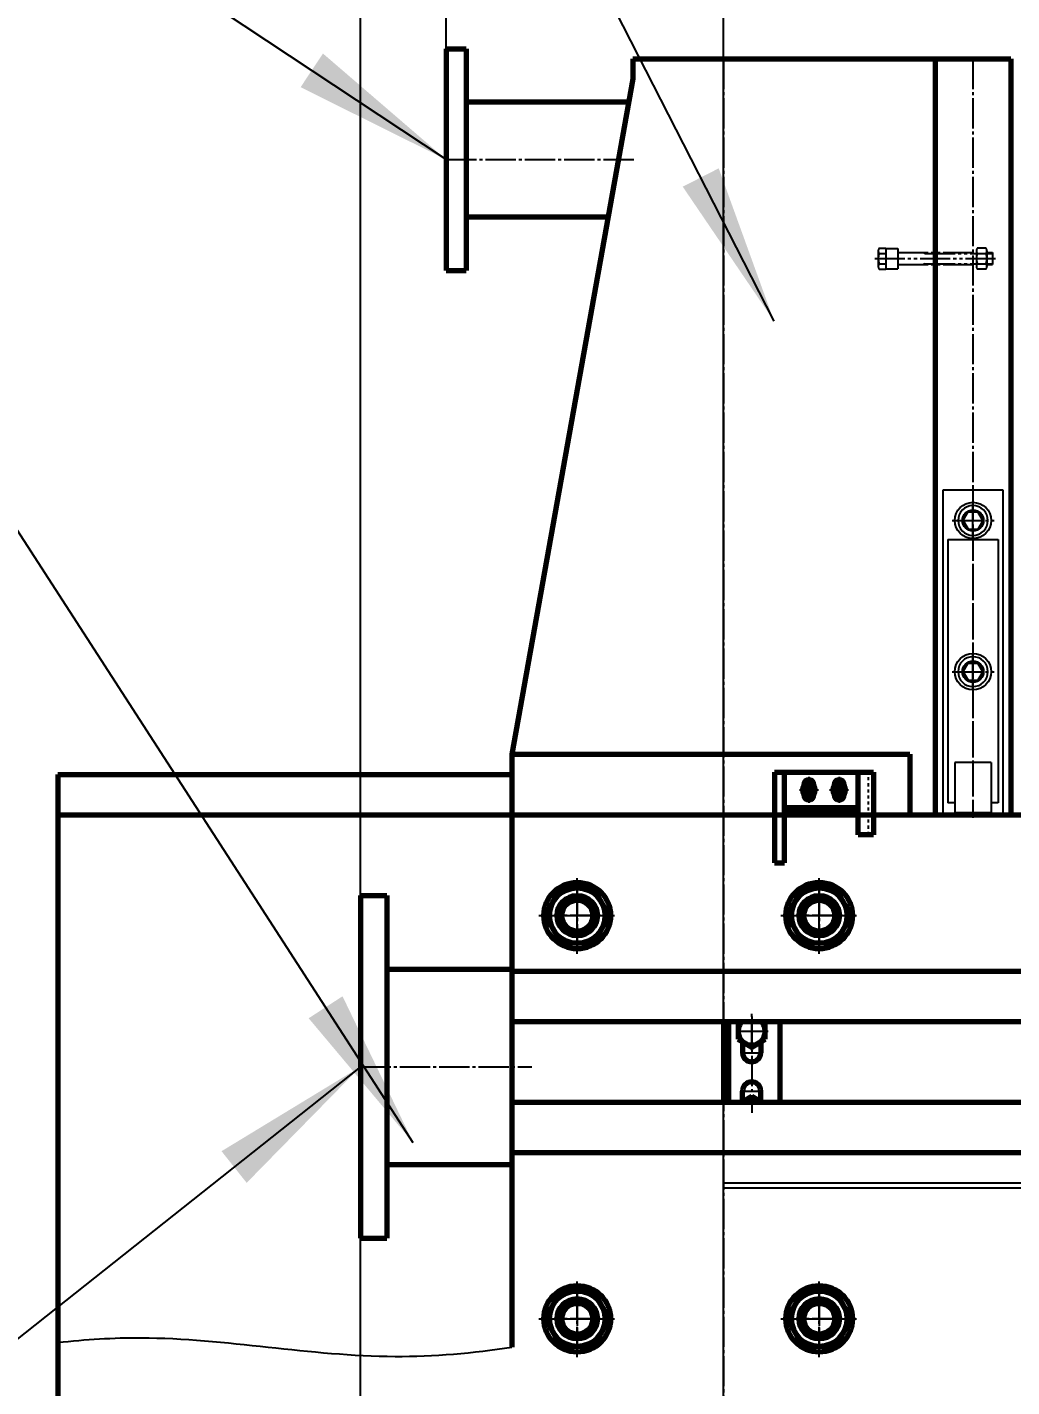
# Model space of a CAD drawing. Header units: millimetres. Extents: x -11880 to 11880, y -8400 to 8400.
# Drawn here: x -7757 to -6780, y 5032 to 6381 of the extents above; entities that cross this region are included whole.
import ezdxf

# ---------------------------------------------------------------- set-up
doc = ezdxf.new("R2010")
doc.units = ezdxf.units.MM
for name, pattern in [('EB_DASH', [6, 3, -3]), ('EB_DASHDOT', [39, 30, -3, 3, -3]), ('EB_DASHDOTDOT', [45, 30, -3, 3, -3, 3, -3])]:
    doc.linetypes.add(name, pattern=pattern)
for name, color, linetype, lineweight in [('CAXA0', 7, 'Continuous', 70), ('CAXA1', 1, 'EB_DASHDOT', 25), ('CAXA2', 6, 'EB_DASH', 25), ('CAXA3', 7, 'Continuous', 25), ('CAXA4', 3, 'Continuous', 25)]:
    doc.layers.add(name, color=color, linetype=linetype, lineweight=lineweight)
doc.styles.add('标准', font='', dxfattribs={"width": 0.667})
doc.styles.get('标准').set_extended_font_data('SimSun')
doc.dimstyles.new('标准', dxfattribs={"dimscale": 40, "dimtxt": 7, "dimasz": 4, "dimexe": 2, "dimexo": 0, "dimtad": 1, "dimdec": 1, "dimzin": 12, "dimdsep": 46, "dimtxsty": '标准', "dimcen": 0, "dimdle": 6, "dimaunit": 1, "dimazin": 2, "dimtfac": 1, "dimtdec": 3, "dimtmove": 0, "dimatfit": 3, "dimfxl": 1, "dimtolj": 1, "dimtzin": 0, "dimarcsym": 0})

# ---------------------------------------------------------------- blocks, each defined once
blk = doc.blocks.new('CAXBLOCK43', base_point=(-7211, 5499.2))
at = {"layer": 'CAXA0'}
for radius in [33, 19.5]:
    blk.add_circle((-7211, 5499.2), radius, dxfattribs=at)
at = {"layer": 'CAXA1', "color": 1, "linetype": 'EB_DASHDOT', "lineweight": 25}
for p, q in [((-7211, 5461.2), (-7211, 5537.2)), ((-7249, 5499.2), (-7173, 5499.2))]:
    blk.add_line(p, q, dxfattribs=at)
blk = doc.blocks.new('CAXBLOCK44', base_point=(-7211, 5499.2))
at = {"layer": 'CAXA0'}
for p, q in [((-7242.8, 5499.2), (-7226.9, 5526.7)), ((-7195.2, 5526.7), (-7226.9, 5526.7)), ((-7179.3, 5499.2), (-7195.2, 5526.7)), ((-7242.8, 5499.2), (-7226.9, 5471.7)), ((-7179.3, 5499.2), (-7195.2, 5471.7)), ((-7195.2, 5471.7), (-7226.9, 5471.7))]:
    blk.add_line(p, q, dxfattribs=at)
for radius in [27.5, 15.3]:
    blk.add_circle((-7211, 5499.2), radius, dxfattribs=at)
at = {"layer": 'CAXA1', "linetype": 'EB_DASHDOT', "lineweight": 25}
for p, q in [((-7211, 5529.7), (-7211, 5468.7)), ((-7245.8, 5499.2), (-7176.3, 5499.2))]:
    blk.add_line(p, q, dxfattribs=at)
at = {"layer": 'CAXA3'}
blk.add_arc((-7211, 5499.2), 18, 260, 90, dxfattribs=at)
blk = doc.blocks.new('CAXBLOCK45', base_point=(-6971, 5499.2))
at = {"layer": 'CAXA0'}
for radius in [33, 19.5]:
    blk.add_circle((-6971, 5499.2), radius, dxfattribs=at)
at = {"layer": 'CAXA1', "color": 1, "linetype": 'EB_DASHDOT', "lineweight": 25}
for p, q in [((-6971, 5461.2), (-6971, 5537.2)), ((-7009, 5499.2), (-6933, 5499.2))]:
    blk.add_line(p, q, dxfattribs=at)
blk = doc.blocks.new('CAXBLOCK46', base_point=(-6971, 5499.2))
at = {"layer": 'CAXA0'}
for p, q in [((-7002.8, 5499.2), (-6986.9, 5526.7)), ((-6955.2, 5526.7), (-6986.9, 5526.7)), ((-6939.3, 5499.2), (-6955.2, 5526.7)), ((-7002.8, 5499.2), (-6986.9, 5471.7)), ((-6939.3, 5499.2), (-6955.2, 5471.7)), ((-6955.2, 5471.7), (-6986.9, 5471.7))]:
    blk.add_line(p, q, dxfattribs=at)
for radius in [27.5, 15.3]:
    blk.add_circle((-6971, 5499.2), radius, dxfattribs=at)
at = {"layer": 'CAXA1', "linetype": 'EB_DASHDOT', "lineweight": 25}
for p, q in [((-6971, 5529.7), (-6971, 5468.7)), ((-7005.8, 5499.2), (-6936.3, 5499.2))]:
    blk.add_line(p, q, dxfattribs=at)
at = {"layer": 'CAXA3'}
blk.add_arc((-6971, 5499.2), 18, 260, 90, dxfattribs=at)
blk = doc.blocks.new('CAXBLOCK47', base_point=(-7211, 5099.2))
at = {"layer": 'CAXA0'}
for radius in [33, 19.5]:
    blk.add_circle((-7211, 5099.2), radius, dxfattribs=at)
at = {"layer": 'CAXA1', "color": 1, "linetype": 'EB_DASHDOT', "lineweight": 25}
for p, q in [((-7211, 5061.2), (-7211, 5137.2)), ((-7249, 5099.2), (-7173, 5099.2))]:
    blk.add_line(p, q, dxfattribs=at)
blk = doc.blocks.new('CAXBLOCK48', base_point=(-7211, 5099.2))
at = {"layer": 'CAXA0'}
for p, q in [((-7242.8, 5099.2), (-7226.9, 5126.7)), ((-7195.2, 5126.7), (-7226.9, 5126.7)), ((-7179.3, 5099.2), (-7195.2, 5126.7)), ((-7242.8, 5099.2), (-7226.9, 5071.7)), ((-7179.3, 5099.2), (-7195.2, 5071.7)), ((-7195.2, 5071.7), (-7226.9, 5071.7))]:
    blk.add_line(p, q, dxfattribs=at)
for radius in [27.5, 15.3]:
    blk.add_circle((-7211, 5099.2), radius, dxfattribs=at)
at = {"layer": 'CAXA1', "linetype": 'EB_DASHDOT', "lineweight": 25}
for p, q in [((-7211, 5129.7), (-7211, 5068.7)), ((-7245.8, 5099.2), (-7176.3, 5099.2))]:
    blk.add_line(p, q, dxfattribs=at)
at = {"layer": 'CAXA3'}
blk.add_arc((-7211, 5099.2), 18, 260, 90, dxfattribs=at)
blk = doc.blocks.new('CAXBLOCK49', base_point=(-6971, 5099.2))
at = {"layer": 'CAXA0'}
for radius in [33, 19.5]:
    blk.add_circle((-6971, 5099.2), radius, dxfattribs=at)
at = {"layer": 'CAXA1', "color": 1, "linetype": 'EB_DASHDOT', "lineweight": 25}
for p, q in [((-6971, 5061.2), (-6971, 5137.2)), ((-7009, 5099.2), (-6933, 5099.2))]:
    blk.add_line(p, q, dxfattribs=at)
blk = doc.blocks.new('CAXBLOCK50', base_point=(-6971, 5099.2))
at = {"layer": 'CAXA0'}
for p, q in [((-7002.8, 5099.2), (-6986.9, 5126.7)), ((-6955.2, 5126.7), (-6986.9, 5126.7)), ((-6939.3, 5099.2), (-6955.2, 5126.7)), ((-7002.8, 5099.2), (-6986.9, 5071.7)), ((-6939.3, 5099.2), (-6955.2, 5071.7)), ((-6955.2, 5071.7), (-6986.9, 5071.7))]:
    blk.add_line(p, q, dxfattribs=at)
for radius in [27.5, 15.3]:
    blk.add_circle((-6971, 5099.2), radius, dxfattribs=at)
at = {"layer": 'CAXA1', "linetype": 'EB_DASHDOT', "lineweight": 25}
for p, q in [((-6971, 5129.7), (-6971, 5068.7)), ((-7005.8, 5099.2), (-6936.3, 5099.2))]:
    blk.add_line(p, q, dxfattribs=at)
at = {"layer": 'CAXA3'}
blk.add_arc((-6971, 5099.2), 18, 260, 90, dxfattribs=at)
blk = doc.blocks.new('CAXBLOCK52', base_point=(-6956.3, 5618.9))
at = {"layer": 'CAXA0', "linetype": 'Continuous', "lineweight": 70}
for p, q in [((-7015.3, 5641.4), (-6917.3, 5641.4)), ((-7015.3, 5641.4), (-7015.3, 5551.4)), ((-7005.3, 5551.4), (-7005.3, 5641.4)), ((-6932.3, 5579.4), (-6932.3, 5641.4)), ((-6917.3, 5641.4), (-6917.3, 5579.4)), ((-6986.3, 5628.9), (-6986.3, 5618.9)), ((-6976.3, 5628.9), (-6976.3, 5618.9)), ((-6956.3, 5628.9), (-6956.3, 5618.9)), ((-6946.3, 5628.9), (-6946.3, 5618.9)), ((-7005.3, 5606.4), (-6932.3, 5606.4)), ((-7005.3, 5601.4), (-6932.3, 5601.4)), ((-6917.3, 5579.4), (-6932.3, 5579.4)), ((-7015.3, 5551.4), (-7005.3, 5551.4))]:
    blk.add_line(p, q, dxfattribs=at)
at = {"layer": 'CAXA0', "linetype": 'EB_DASH', "lineweight": 25}
blk.add_line((-6922.3, 5579.4), (-6922.3, 5641.4), dxfattribs=at)
at = {"layer": 'CAXA0', "linetype": 'Continuous', "lineweight": 70}
for centre, start, end in [((-6981.3, 5628.9), 0, 180), ((-6951.3, 5628.9), 0, 180), ((-6981.3, 5618.9), 180, 0), ((-6951.3, 5618.9), 180, 0)]:
    blk.add_arc(centre, 5, start, end, dxfattribs=at)
at = {"layer": 'CAXA1', "linetype": 'EB_DASHDOT', "lineweight": 25}
for p, q in [((-6981.3, 5636.9), (-6981.3, 5610.9)), ((-6951.3, 5636.9), (-6951.3, 5610.9))]:
    blk.add_line(p, q, dxfattribs=at)
blk = doc.blocks.new('CAXBLOCK53', base_point=(-6981.3, 5623.9))
at = {"layer": 'CAXA0'}
for p, q in [((-6984.8, 5623.9), (-6983, 5626.9)), ((-6983, 5626.9), (-6979.6, 5626.9)), ((-6977.8, 5623.9), (-6979.6, 5626.9)), ((-6977.8, 5623.9), (-6979.6, 5626.9)), ((-6984.8, 5623.9), (-6983, 5620.9)), ((-6983, 5620.9), (-6979.6, 5620.9)), ((-6977.8, 5623.9), (-6979.6, 5620.9))]:
    blk.add_line(p, q, dxfattribs=at)
blk.add_circle((-6981.3, 5623.9), 3.46, dxfattribs=at)
for start, end in [(0, 180), (180, 0)]:
    blk.add_arc((-6981.3, 5623.9), 6.37, start, end, dxfattribs=at)
at = {"layer": 'CAXA1', "linetype": 'EB_DASHDOT', "lineweight": 25}
for p, q in [((-6981.3, 5614.5), (-6981.3, 5633.2)), ((-6990.7, 5623.9), (-6971.9, 5623.9))]:
    blk.add_line(p, q, dxfattribs=at)
blk = doc.blocks.new('CAXBLOCK54', base_point=(-6951.3, 5623.9))
at = {"layer": 'CAXA0'}
for p, q in [((-6954.8, 5623.9), (-6953, 5626.9)), ((-6953, 5626.9), (-6949.6, 5626.9)), ((-6947.8, 5623.9), (-6949.6, 5626.9)), ((-6947.8, 5623.9), (-6949.6, 5626.9)), ((-6954.8, 5623.9), (-6953, 5620.9)), ((-6953, 5620.9), (-6949.6, 5620.9)), ((-6947.8, 5623.9), (-6949.6, 5620.9))]:
    blk.add_line(p, q, dxfattribs=at)
blk.add_circle((-6951.3, 5623.9), 3.46, dxfattribs=at)
for start, end in [(0, 180), (180, 0)]:
    blk.add_arc((-6951.3, 5623.9), 6.37, start, end, dxfattribs=at)
at = {"layer": 'CAXA1', "linetype": 'EB_DASHDOT', "lineweight": 25}
for p, q in [((-6951.3, 5614.5), (-6951.3, 5633.2)), ((-6960.7, 5623.9), (-6941.9, 5623.9))]:
    blk.add_line(p, q, dxfattribs=at)
blk = doc.blocks.new('CAXBLOCK51', base_point=(-6951.3, 5636.9))
at = {"layer": 'CAXA3', "linetype": 'Continuous', "lineweight": 70}
for name, p in [('CAXBLOCK52', (-6956.3, 5618.9)), ('CAXBLOCK53', (-6981.3, 5623.9)), ('CAXBLOCK54', (-6951.3, 5623.9))]:
    blk.add_blockref(name, p, dxfattribs=at)
blk = doc.blocks.new('CAXBLOCK55', base_point=(-6781, 5599.2))
at = {"layer": 'CAXA0', "linetype": 'Continuous', "lineweight": 70}
for p, q in [((-6856, 6349.2), (-6781, 6349.2)), ((-6856, 6349.2), (-6856, 5599.2)), ((-6781, 6349.2), (-6781, 5599.2)), ((-6856, 5599.2), (-6781, 5599.2))]:
    blk.add_line(p, q, dxfattribs=at)
at = {"layer": 'CAXA1', "linetype": 'EB_DASHDOT', "lineweight": 25}
blk.add_line((-6818.5, 6349.2), (-6818.5, 5596.2), dxfattribs=at)
at = {"layer": 'CAXA2', "color": 6, "linetype": 'EB_DASHDOT', "lineweight": 25}
for p, q in [((-6818.5, 5926.2), (-6818.5, 5596.8)), ((-6839.1, 5891.2), (-6797.5, 5891.2)), ((-6839.1, 5741.2), (-6797.5, 5741.2))]:
    blk.add_line(p, q, dxfattribs=at)
at = {"layer": 'CAXA2', "color": 6, "linetype": 'Continuous', "lineweight": 25}
for p, q in [((-6848.5, 5921.2), (-6848.5, 5599.2)), ((-6788.5, 5921.2), (-6848.5, 5921.2)), ((-6818.5, 5873.3), (-6818.5, 5909)), ((-6788.5, 5599.2), (-6788.5, 5921.2)), ((-6828.3, 5891.2), (-6823.4, 5899.7)), ((-6823.4, 5899.7), (-6813.6, 5899.7)), ((-6808.7, 5891.2), (-6813.6, 5899.7)), ((-6808.7, 5891.2), (-6813.6, 5899.7)), ((-6828.3, 5891.2), (-6823.4, 5882.7)), ((-6823.4, 5882.7), (-6813.6, 5882.7)), ((-6808.7, 5891.2), (-6813.6, 5882.7)), ((-6843.5, 5872.2), (-6843.5, 5611.2)), ((-6843.5, 5872.2), (-6793.5, 5872.2)), ((-6793.5, 5872.2), (-6793.5, 5611.2)), ((-6828.3, 5741.2), (-6823.4, 5749.7)), ((-6823.4, 5749.7), (-6813.6, 5749.7)), ((-6818.5, 5723.3), (-6818.5, 5759)), ((-6808.7, 5741.2), (-6813.6, 5749.7)), ((-6808.7, 5741.2), (-6813.6, 5749.7)), ((-6828.3, 5741.2), (-6823.4, 5732.7)), ((-6808.7, 5741.2), (-6813.6, 5732.7)), ((-6823.4, 5732.7), (-6813.6, 5732.7)), ((-6836.5, 5651.2), (-6836.5, 5601.2)), ((-6800.5, 5651.2), (-6836.5, 5651.2)), ((-6800.5, 5651.2), (-6800.5, 5601.2)), ((-6836.5, 5611.2), (-6843.5, 5611.2)), ((-6800.5, 5601.2), (-6836.5, 5601.2)), ((-6793.5, 5611.2), (-6800.5, 5611.2))]:
    blk.add_line(p, q, dxfattribs=at)
for centre, radius in [((-6818.5, 5891.2), 18), ((-6818.5, 5891.2), 10.5), ((-6818.5, 5891.2), 9.81), ((-6818.5, 5741.2), 18), ((-6818.5, 5741.2), 18), ((-6818.5, 5741.2), 10.5), ((-6818.5, 5741.2), 10.5), ((-6818.5, 5741.2), 9.81)]:
    blk.add_circle(centre, radius, dxfattribs=at)
for centre, start, end in [((-6818.5, 5891.2), 0, 180), ((-6818.5, 5891.2), 180, 0), ((-6818.5, 5741.2), 0, 180), ((-6818.5, 5741.2), 180, 0)]:
    blk.add_arc(centre, 14.8, start, end, dxfattribs=at)
blk = doc.blocks.new('*D73')
at = {"layer": 'CAXA4', "linetype": 'Continuous', "lineweight": 25}
blk.add_hatch(color=0, dxfattribs=at).paths.add_polyline_path([(-7373.7, 5273.8), (-7443.8, 5419.1), (-7477.4, 5397.3)], flags=0)
at = {"layer": 'CAXA4', "color": 0, "linetype": 'Continuous', "lineweight": 25}
blk.add_line((-7373.7, 5273.8), (-8000.3, 6243.3), dxfattribs=at)
blk = doc.blocks.new('*D169')
at = {"layer": 'CAXA4', "linetype": 'Continuous', "lineweight": 25}
blk.add_hatch(color=0, dxfattribs=at).paths.add_polyline_path([(-7015.8, 6088.9), (-7070.7, 6240.5), (-7106.4, 6222.3)], flags=0)
at = {"layer": 'CAXA4', "color": 0, "linetype": 'Continuous', "lineweight": 25}
blk.add_line((-7015.8, 6088.9), (-7494.2, 7026.5), dxfattribs=at)
blk = doc.blocks.new('*D171')
at = {"layer": 'CAXA4', "linetype": 'Continuous', "lineweight": 25}
for points in [[(-7426, 7254), (-7586, 7274), (-7586, 7234)], [(-7066, 7254), (-6906, 7274), (-6906, 7234)]]:
    blk.add_hatch(color=0, dxfattribs=at).paths.add_polyline_path(points, flags=0)
at = {"layer": 'CAXA4', "color": 0, "linetype": 'Continuous', "lineweight": 25}
for p, q in [((-7426, 4559.2), (-7426, 7334)), ((-7066, 4346.2), (-7066, 7334)), ((-6326.1, 7254), (-7666, 7254))]:
    blk.add_line(p, q, dxfattribs=at)
at = {"layer": 'CAXA4', "color": 0, "linetype": 'Continuous', "lineweight": 25, "insert": (-6779.9, 7662.6), "char_height": 280, "attachment_point": 1, "style": '标准'}
blk.add_mtext('\\fSimSun|b0|i0|p34;360', dxfattribs=at)
blk = doc.blocks.new('*D172')
at = {"layer": 'CAXA4', "linetype": 'Continuous', "lineweight": 25}
for points in [[(-7341, 6727.9), (-7501, 6747.9), (-7501, 6707.9)], [(-7066, 6727.9), (-6906, 6747.9), (-6906, 6707.9)]]:
    blk.add_hatch(color=0, dxfattribs=at).paths.add_polyline_path(points, flags=0)
at = {"layer": 'CAXA4', "color": 0, "linetype": 'Continuous', "lineweight": 25}
for p, q in [((-7341, 6359.2), (-7341, 6807.9)), ((-7066, 4352.2), (-7066, 6807.9)), ((-6326.1, 6727.9), (-7581, 6727.9))]:
    blk.add_line(p, q, dxfattribs=at)
at = {"layer": 'CAXA4', "color": 0, "linetype": 'Continuous', "lineweight": 25, "insert": (-6779.9, 7136.5), "char_height": 280, "attachment_point": 1, "style": '标准'}
blk.add_mtext('\\fSimSun|b0|i0|p34;275', dxfattribs=at)
blk = doc.blocks.new('*D173')
at = {"layer": 'CAXA4', "linetype": 'Continuous', "lineweight": 25}
blk.add_hatch(color=0, dxfattribs=at).paths.add_polyline_path([(-7341, 6249.2), (-7463.2, 6354.4), (-7485.4, 6321)], flags=0)
at = {"layer": 'CAXA4', "color": 0, "linetype": 'Continuous', "lineweight": 25}
blk.add_line((-7341, 6249.2), (-8511, 7026.5), dxfattribs=at)
blk = doc.blocks.new('*D175')
at = {"layer": 'CAXA4', "linetype": 'Continuous', "lineweight": 25}
blk.add_hatch(color=0, dxfattribs=at).paths.add_polyline_path([(-7426, 5349.2), (-7563.8, 5265.4), (-7538.9, 5234)], flags=0)
at = {"layer": 'CAXA4', "color": 0, "linetype": 'Continuous', "lineweight": 25}
for p, q in [((-7426, 5349.2), (-8311, 4647)), ((-8311, 4647), (-8470, 4647))]:
    blk.add_line(p, q, dxfattribs=at)
at = {"layer": 'CAXA4', "color": 0, "linetype": 'Continuous', "lineweight": 25, "insert": (-8456, 5055.6), "char_height": 280, "attachment_point": 1, "style": '标准'}
blk.add_mtext('\\fSimSun|b0|i0|p34;b', dxfattribs=at)

msp = doc.modelspace()

# ---------------------------------------------------------------- linework, layer by layer
at = {"layer": 'CAXA0', "linetype": 'Continuous', "lineweight": 70}
for p, q in [((-7341.03, 6359.15), (-7341.03, 6139.15)), ((-7341.03, 6359.15), (-7321.03, 6359.15)), ((-7321.03, 6359.15), (-7321.03, 6139.15)), ((-6781.03, 6349.15), (-6781.03, 5599.15)), ((-7160.15, 6306.15), (-7321.03, 6306.15)), ((-7180.57, 6192.15), (-7321.03, 6192.15)), ((-7341.03, 6139.15), (-7321.03, 6139.15)), ((-7276.03, 5444.11), (-2100.48, 5444.11)), ((-7276.03, 5394.11), (-2097.52, 5394.11)), ((-7276.03, 5314.11), (-2088.61, 5314.11)), ((-7276.03, 5264.11), (-2085.72, 5264.11))]:
    msp.add_line(p, q, dxfattribs=at)
at = {"layer": 'CAXA0'}
for p, q in [((-7156.03, 6349.15), (-6856.03, 6349.15)), ((-7156.03, 6349.15), (-7156.03, 6329.15)), ((-6856.03, 6349.15), (-6856.03, 5599.15)), ((-7156.03, 6329.15), (-7276.03, 5659.15)), ((-7276.03, 5659.15), (-6881.03, 5659.15)), ((-7276.03, 5659.15), (-7276.03, 5599.15)), ((-6881.03, 5659.15), (-6881.03, 5599.15)), ((-7726.03, 5639.15), (-7726.03, 4959.15)), ((-7726.03, 5639.15), (-7276.03, 5639.15)), ((-7726.03, 5599.15), (-2060.03, 5599.15)), ((-7276.03, 5599.15), (-7276.03, 5070.97)), ((-7426.03, 5519.15), (-7400.03, 5519.15)), ((-7426.03, 5519.15), (-7426.03, 5179.15)), ((-7400.03, 5519.15), (-7400.03, 5179.15)), ((-7400.03, 5446.15), (-7276.03, 5446.15)), ((-7048.04, 5394.11), (-7051.53, 5392.1)), ((-7051.53, 5392.1), (-7051.53, 5376.51)), ((-7024.53, 5392.1), (-7028.02, 5394.11)), ((-7024.53, 5376.51), (-7024.53, 5392.1)), ((-7051.53, 5376.51), (-7038.03, 5368.72)), ((-7038.03, 5368.72), (-7024.53, 5376.51)), ((-7038.03, 5319.51), (-7047.38, 5314.11)), ((-7028.69, 5314.11), (-7038.03, 5319.51)), ((-7400.03, 5252.15), (-7276.03, 5252.15)), ((-7426.03, 5179.15), (-7400.03, 5179.15))]:
    msp.add_line(p, q, dxfattribs=at)
at = {"layer": 'CAXA0', "linetype": 'EB_DASHDOTDOT', "lineweight": 25}
for p, q in [((-6912.48, 6158.73), (-6912.48, 6143.14)), ((-6911.71, 6161.33), (-6904.98, 6161.33)), ((-6911.71, 6156.13), (-6904.98, 6156.13)), ((-6904.98, 6161.33), (-6904.98, 6140.54)), ((-6904.98, 6160.94), (-6892.98, 6160.94)), ((-6904.98, 6160.94), (-6904.98, 6140.94)), ((-6904.98, 6160.94), (-6904.98, 6140.94)), ((-6904.98, 6156.94), (-6904.98, 6144.94)), ((-6892.98, 6160.94), (-6892.98, 6140.94)), ((-6892.98, 6156.94), (-6814.77, 6156.94)), ((-6815.12, 6158.73), (-6815.12, 6143.14)), ((-6805.49, 6161.33), (-6814.36, 6161.33)), ((-6814.36, 6156.13), (-6805.49, 6156.13)), ((-6804.72, 6158.73), (-6804.72, 6143.14)), ((-6804.72, 6156.94), (-6799.04, 6156.94)), ((-6799.04, 6156.94), (-6799.04, 6144.94)), ((-6911.71, 6145.74), (-6904.98, 6145.74)), ((-6911.71, 6140.54), (-6904.98, 6140.54)), ((-6904.98, 6140.94), (-6892.98, 6140.94)), ((-6892.98, 6144.94), (-6814.77, 6144.94)), ((-6814.36, 6145.74), (-6805.49, 6145.74)), ((-6805.49, 6140.54), (-6814.36, 6140.54)), ((-6804.72, 6144.94), (-6799.04, 6144.94))]:
    msp.add_line(p, q, dxfattribs=at)
at = {"layer": 'CAXA0', "color": 7, "linetype": 'Continuous', "lineweight": 70}
for p, q in [((-7066.03, 5394.11), (-7066.03, 5314.11)), ((-7061.03, 5394.11), (-7061.03, 5314.11)), ((-7010.03, 5394.11), (-7010.03, 5314.11)), ((-7066.03, 5371.11), (-7061.03, 5371.11)), ((-7047.03, 5374.24), (-7047.03, 5363.11)), ((-7029.03, 5374.24), (-7029.03, 5363.11)), ((-7047.03, 5314.11), (-7047.03, 5325.11)), ((-7029.03, 5314.11), (-7029.03, 5325.11))]:
    msp.add_line(p, q, dxfattribs=at)
at = {"layer": 'CAXA0'}
for centre in [(-7211.03, 5499.15), (-6971.03, 5499.15), (-7211.03, 5099.15), (-6971.03, 5099.15)]:
    msp.add_circle(centre, 20, dxfattribs=at)
at = {"layer": 'CAXA0', "linetype": 'EB_DASHDOTDOT', "lineweight": 25}
for centre, radius, start, end in [((-6907.69, 6158.73), 4.79, 147.13277, 212.86723), ((-6894.48, 6150.94), 18, 163.22135, 196.77865), ((-6810.34, 6158.73), 4.79, 147.13277, 212.86723), ((-6797.12, 6150.94), 18, 163.22135, 196.77865), ((-6809.51, 6158.73), 4.79, 327.13277, 32.86723), ((-6822.72, 6150.94), 18, 343.22135, 16.77865), ((-6907.69, 6143.14), 4.79, 147.13277, 212.86723), ((-6810.34, 6143.14), 4.79, 147.13277, 212.86723), ((-6809.51, 6143.14), 4.79, 327.13277, 32.86723)]:
    msp.add_arc(centre, radius, start, end, dxfattribs=at)
at = {"layer": 'CAXA0'}
for centre, start, end in [((-7038.03, 5384.3), 133.40265, 46.59735), ((-7038.03, 5303.92), 49.02, 130.98)]:
    msp.add_arc(centre, 13.5, start, end, dxfattribs=at)
at = {"layer": 'CAXA0', "color": 7, "linetype": 'Continuous', "lineweight": 70}
for centre, start, end in [((-7038.03, 5363.11), 180, 0), ((-7038.03, 5325.11), 0, 180)]:
    msp.add_arc(centre, 9, start, end, dxfattribs=at)
at = {"layer": 'CAXA1', "linetype": 'EB_DASHDOT', "lineweight": 25}
for p, q in [((-7066.03, 6349.15), (-7066.03, 4346.15)), ((-7341.03, 6249.15), (-7153.03, 6249.15)), ((-7211.03, 5476.15), (-7211.03, 5522.15)), ((-6971.03, 5476.15), (-6971.03, 5522.15)), ((-7188.03, 5499.15), (-7234.03, 5499.15)), ((-6948.03, 5499.15), (-6994.03, 5499.15)), ((-7038.03, 5365.72), (-7038.03, 5402.89)), ((-7021.53, 5384.3), (-7054.53, 5384.3)), ((-7426.03, 5349.15), (-7256.03, 5349.15)), ((-7211.03, 5122.15), (-7211.03, 5076.15)), ((-6971.03, 5122.15), (-6971.03, 5076.15)), ((-7188.03, 5099.15), (-7234.03, 5099.15)), ((-6948.03, 5099.15), (-6994.03, 5099.15))]:
    msp.add_line(p, q, dxfattribs=at)
at = {"layer": 'CAXA1', "linetype": 'EB_DASHDOTDOT', "lineweight": 25}
msp.add_line((-6916.03, 6150.94), (-6796.04, 6150.94), dxfattribs=at)
at = {"layer": 'CAXA1', "color": 1, "linetype": 'EB_DASHDOT', "lineweight": 25}
for p, q in [((-7038.03, 5398.98), (-7038.03, 5303.53)), ((-7049.22, 5363.11), (-7027.07, 5363.11)), ((-7049.22, 5325.11), (-7027.07, 5325.11))]:
    msp.add_line(p, q, dxfattribs=at)
at = {"layer": 'CAXA2'}
msp.add_line((-7265.87, 5659.15), (-7275.72, 5660.92), dxfattribs=at)
at = {"layer": 'CAXA3', "color": 7, "linetype": 'EB_DASHDOTDOT', "lineweight": 25}
for p, q in [((-6866.24, 6156.04), (-6867.47, 6156.94)), ((-6866.24, 6156.04), (-6815.12, 6156.04)), ((-6804.72, 6156.04), (-6799.04, 6156.04)), ((-6866.24, 6145.84), (-6867.47, 6144.94)), ((-6866.24, 6145.84), (-6815.12, 6145.84)), ((-6804.72, 6145.84), (-6799.04, 6145.84))]:
    msp.add_line(p, q, dxfattribs=at)
at = {"layer": 'CAXA3', "color": 3, "linetype": 'Continuous', "lineweight": 25}
for p, q in [((-1676.04, 5233.6), (-7066.03, 5233.6)), ((-1676.04, 5228.6), (-7066.03, 5228.6))]:
    msp.add_line(p, q, dxfattribs=at)
at = {"layer": 'CAXA3', "linetype": 'Continuous', "lineweight": 25}
msp.add_open_spline([(-7726.03, 5075.66), (-7698.66, 5078.77), (-7628.95, 5083.08), (-7517.7, 5071.08), (-7395.3, 5057.88), (-7314.3, 5065.09), (-7276.03, 5070.97)], degree=3, knots=[0, 0, 0, 0, 82.5481673, 208.9189233, 335.2896793, 451.4496167, 451.4496167, 451.4496167, 451.4496167], dxfattribs=at)

# ---------------------------------------------------------------- block references
at = {"layer": 'CAXA0', "linetype": 'Continuous', "lineweight": 70}
for name, p in [('CAXBLOCK55', (-6781.03, 5599.15)), ('CAXBLOCK51', (-6951.31, 5636.87))]:
    msp.add_blockref(name, p, dxfattribs=at)
at = {"layer": 'CAXA0'}
for name, p in [('CAXBLOCK43', (-7211.03, 5499.15)), ('CAXBLOCK45', (-6971.03, 5499.15)), ('CAXBLOCK44', (-7211.03, 5499.15)), ('CAXBLOCK46', (-6971.03, 5499.15)), ('CAXBLOCK47', (-7211.03, 5099.15)), ('CAXBLOCK48', (-7211.03, 5099.15)), ('CAXBLOCK49', (-6971.03, 5099.15)), ('CAXBLOCK50', (-6971.03, 5099.15))]:
    msp.add_blockref(name, p, dxfattribs=at)
at = {"layer": 'CAXA4', "linetype": 'Continuous', "lineweight": 70}
for name in ['*D169', '*D173', '*D73', '*D175']:
    msp.add_blockref(name, (0, 0), dxfattribs=at)

# ---------------------------------------------------------------- dimensions: what is measured, and where the dimension line sits
dim = msp.add_linear_dim(base=(-6560.04, 7253.96), p1=(-7066.03, 4346.15), p2=(-7426.03, 4559.15), angle=0, text='\\fSimSun;360', dimstyle='标准', dxfattribs=at)
dim.commit()
dim.dimension.update_dxf_attribs({"geometry": '*D171', "text_midpoint": (-6560.04, 7470.76)})
dim = msp.add_linear_dim(base=(-6560.04, 6727.89), p1=(-7066.03, 4352.15), p2=(-7341.03, 6359.15), text='\\fSimSun;275', dimstyle='标准', dxfattribs=at)
dim.commit()
dim.dimension.update_dxf_attribs({"geometry": '*D172', "text_midpoint": (-6560.04, 6944.69)})

doc.saveas('drawing.dxf')
